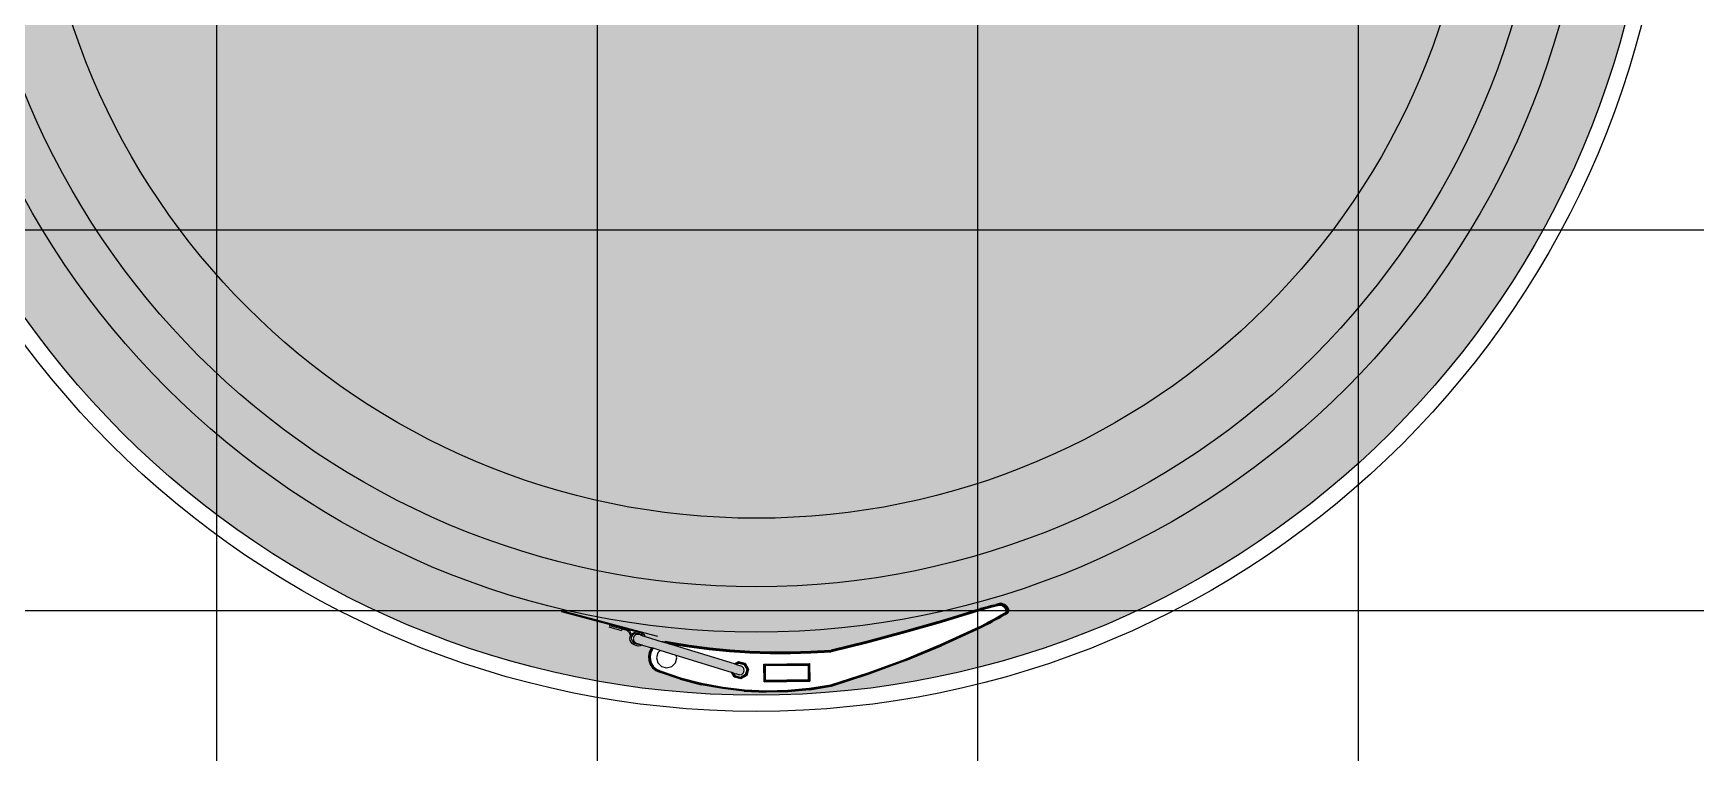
# Model space of a CAD drawing. Header units: millimetres. Extents: x -10849 to 51582, y -14593 to 28921.
# Drawn here: x 9878 to 10378, y 18068 to 18284 of the extents above; entities that cross this region are included whole.
import ezdxf

# ---------------------------------------------------------------- set-up
doc = ezdxf.new("R2010")
doc.units = ezdxf.units.MM
doc.layers.add('A-Door', color=150, linetype='Continuous')
doc.layers.add('Edges', color=7, linetype='Continuous')

# ---------------------------------------------------------------- blocks, each defined once
blk = doc.blocks.new('plasticwaterdrumplan')
at = {"layer": 'Edges'}
for p, q in [((25.728, -10.213), (26.776, -10.493)), ((30.757, -10.364), (31.23, -10.219)), ((31.231, -10.222), (30.758, -10.366)), ((31.232, -10.225), (30.759, -10.369)), ((30.764, -10.382), (31.304, -10.217)), ((31.263, -10.209), (31.23, -10.219)), ((31.264, -10.211), (31.231, -10.222)), ((31.265, -10.214), (31.232, -10.225)), ((31.267, -10.218), (31.234, -10.229)), ((31.269, -10.223), (31.235, -10.233)), ((31.263, -10.209), (31.297, -10.199)), ((31.298, -10.201), (31.264, -10.211)), ((31.299, -10.204), (31.265, -10.214)), ((31.3, -10.208), (31.267, -10.218)), ((31.302, -10.213), (31.269, -10.223)), ((31.297, -10.199), (31.331, -10.189)), ((31.331, -10.191), (31.298, -10.201)), ((31.332, -10.194), (31.299, -10.204)), ((31.334, -10.198), (31.3, -10.208)), ((31.335, -10.203), (31.302, -10.213)), ((31.304, -10.217), (31.337, -10.208)), ((31.364, -10.179), (31.331, -10.189)), ((31.365, -10.182), (31.331, -10.191)), ((31.366, -10.185), (31.332, -10.194)), ((31.367, -10.189), (31.334, -10.198)), ((31.369, -10.193), (31.335, -10.203)), ((31.337, -10.208), (31.404, -10.189)), ((31.398, -10.17), (31.364, -10.179)), ((31.399, -10.172), (31.365, -10.182)), ((31.4, -10.175), (31.366, -10.185)), ((31.401, -10.179), (31.367, -10.189)), ((31.402, -10.184), (31.369, -10.193)), ((31.398, -10.17), (31.432, -10.161)), ((31.433, -10.163), (31.399, -10.172)), ((31.434, -10.166), (31.4, -10.175)), ((31.435, -10.17), (31.401, -10.179)), ((31.436, -10.175), (31.402, -10.184)), ((31.404, -10.189), (31.437, -10.18)), ((31.466, -10.152), (31.432, -10.161)), ((31.467, -10.154), (31.433, -10.163)), ((31.467, -10.157), (31.434, -10.166)), ((31.468, -10.161), (31.435, -10.17)), ((31.469, -10.166), (31.436, -10.175)), ((31.437, -10.18), (31.504, -10.162)), ((31.5, -10.143), (31.466, -10.152)), ((31.501, -10.146), (31.467, -10.154)), ((31.501, -10.149), (31.467, -10.157)), ((31.502, -10.153), (31.468, -10.161)), ((31.503, -10.157), (31.469, -10.166)), ((31.5, -10.143), (31.534, -10.134)), ((31.535, -10.137), (31.501, -10.146)), ((31.535, -10.14), (31.501, -10.149)), ((31.536, -10.144), (31.502, -10.153)), ((31.537, -10.149), (31.503, -10.157)), ((31.504, -10.162), (31.538, -10.154)), ((31.568, -10.126), (31.534, -10.134)), ((31.569, -10.129), (31.535, -10.137)), ((31.569, -10.132), (31.535, -10.14)), ((31.57, -10.136), (31.536, -10.144)), ((31.571, -10.141), (31.537, -10.149)), ((31.538, -10.154), (31.591, -10.141)), ((31.603, -10.118), (31.568, -10.126)), ((31.601, -10.121), (31.569, -10.129)), ((31.599, -10.125), (31.569, -10.132)), ((31.597, -10.13), (31.57, -10.136)), ((31.594, -10.135), (31.571, -10.141)), ((31.594, -10.135), (31.591, -10.141)), ((31.591, -10.141), (31.604, -10.145)), ((31.597, -10.13), (31.594, -10.135)), ((31.61, -10.14), (31.594, -10.135)), ((31.599, -10.125), (31.597, -10.13)), ((31.616, -10.135), (31.597, -10.13)), ((31.601, -10.121), (31.599, -10.125)), ((31.621, -10.131), (31.599, -10.125)), ((31.603, -10.118), (31.601, -10.121)), ((31.625, -10.128), (31.601, -10.121)), ((31.603, -10.118), (31.628, -10.125)), ((31.627, -10.126), (31.603, -10.118)), ((31.604, -10.145), (31.623, -10.153)), ((31.63, -10.148), (31.61, -10.14)), ((31.616, -10.135), (31.621, -10.131)), ((31.637, -10.143), (31.616, -10.135)), ((31.621, -10.131), (31.625, -10.128)), ((31.643, -10.14), (31.621, -10.131)), ((31.623, -10.153), (31.639, -10.162)), ((31.625, -10.128), (31.627, -10.126)), ((31.647, -10.137), (31.625, -10.128)), ((31.627, -10.126), (31.628, -10.125)), ((31.65, -10.135), (31.627, -10.126)), ((31.651, -10.134), (31.628, -10.125)), ((31.647, -10.158), (31.63, -10.148)), ((31.643, -10.14), (31.637, -10.143)), ((31.654, -10.154), (31.637, -10.143)), ((31.639, -10.162), (31.652, -10.174)), ((31.647, -10.137), (31.643, -10.14)), ((31.661, -10.151), (31.643, -10.14)), ((31.65, -10.135), (31.647, -10.137)), ((31.666, -10.148), (31.647, -10.137)), ((31.661, -10.17), (31.647, -10.158)), ((31.65, -10.135), (31.651, -10.134)), ((31.669, -10.146), (31.65, -10.135)), ((31.67, -10.146), (31.651, -10.134)), ((31.652, -10.174), (31.662, -10.187)), ((31.661, -10.151), (31.654, -10.154)), ((31.669, -10.167), (31.654, -10.154)), ((31.666, -10.148), (31.661, -10.151)), ((31.675, -10.164), (31.661, -10.151)), ((31.671, -10.184), (31.661, -10.17)), ((31.662, -10.187), (31.667, -10.201)), ((31.669, -10.146), (31.666, -10.148)), ((31.681, -10.161), (31.666, -10.148)), ((31.667, -10.201), (31.67, -10.216)), ((31.67, -10.216), (31.668, -10.233)), ((31.669, -10.146), (31.67, -10.146)), ((31.684, -10.16), (31.669, -10.146)), ((31.669, -10.167), (31.675, -10.164)), ((31.679, -10.181), (31.669, -10.167)), ((31.67, -10.146), (31.685, -10.159)), ((31.677, -10.199), (31.671, -10.184)), ((31.675, -10.164), (31.681, -10.161)), ((31.686, -10.178), (31.675, -10.164)), ((31.679, -10.215), (31.677, -10.199)), ((31.677, -10.231), (31.679, -10.215)), ((31.686, -10.178), (31.679, -10.181)), ((31.685, -10.196), (31.679, -10.181)), ((31.681, -10.161), (31.684, -10.16)), ((31.692, -10.176), (31.681, -10.161)), ((31.684, -10.16), (31.685, -10.159)), ((31.695, -10.175), (31.684, -10.16)), ((31.696, -10.175), (31.685, -10.159)), ((31.693, -10.194), (31.685, -10.196)), ((31.688, -10.213), (31.685, -10.196)), ((31.692, -10.176), (31.686, -10.178)), ((31.693, -10.194), (31.686, -10.178)), ((31.686, -10.231), (31.688, -10.213)), ((31.695, -10.212), (31.688, -10.213)), ((31.695, -10.175), (31.692, -10.176)), ((31.698, -10.193), (31.692, -10.176)), ((31.698, -10.193), (31.693, -10.194)), ((31.695, -10.212), (31.693, -10.194)), ((31.693, -10.23), (31.695, -10.212)), ((31.695, -10.175), (31.696, -10.175)), ((31.702, -10.192), (31.695, -10.175)), ((31.701, -10.211), (31.695, -10.212)), ((31.703, -10.192), (31.696, -10.175)), ((31.702, -10.192), (31.698, -10.193)), ((31.701, -10.211), (31.698, -10.193)), ((31.699, -10.229), (31.701, -10.211)), ((31.704, -10.21), (31.701, -10.211)), ((31.702, -10.192), (31.703, -10.192)), ((31.704, -10.21), (31.702, -10.192)), ((31.702, -10.229), (31.704, -10.21)), ((31.703, -10.192), (31.706, -10.21)), ((31.706, -10.21), (31.703, -10.229)), ((31.704, -10.21), (31.706, -10.21)), ((25.724, -10.226), (26.594, -10.46)), ((26.359, -10.433), (26.532, -10.48)), ((26.364, -10.414), (26.537, -10.46)), ((30.757, -10.364), (30.282, -10.5)), ((30.758, -10.366), (30.283, -10.502)), ((30.759, -10.369), (30.284, -10.505)), ((30.761, -10.373), (30.285, -10.509)), ((30.763, -10.377), (30.286, -10.514)), ((30.288, -10.519), (30.764, -10.382)), ((31.234, -10.229), (30.761, -10.373)), ((31.235, -10.233), (30.763, -10.377)), ((31.262, -10.457), (31.333, -10.422)), ((31.302, -10.443), (31.266, -10.461)), ((31.306, -10.447), (31.27, -10.464)), ((31.337, -10.426), (31.302, -10.443)), ((31.342, -10.429), (31.306, -10.447)), ((31.345, -10.432), (31.309, -10.45)), ((31.348, -10.435), (31.312, -10.452)), ((31.314, -10.454), (31.35, -10.436)), ((31.333, -10.422), (31.403, -10.386)), ((31.373, -10.408), (31.337, -10.426)), ((31.377, -10.411), (31.342, -10.429)), ((31.381, -10.414), (31.345, -10.432)), ((31.384, -10.417), (31.348, -10.435)), ((31.35, -10.436), (31.386, -10.418)), ((31.408, -10.39), (31.373, -10.408)), ((31.413, -10.393), (31.377, -10.411)), ((31.416, -10.396), (31.381, -10.414)), ((31.419, -10.398), (31.384, -10.417)), ((31.422, -10.4), (31.386, -10.418)), ((31.403, -10.386), (31.438, -10.368)), ((31.443, -10.371), (31.408, -10.39)), ((31.448, -10.375), (31.413, -10.393)), ((31.451, -10.378), (31.416, -10.396)), ((31.454, -10.38), (31.419, -10.398)), ((31.422, -10.4), (31.457, -10.382)), ((31.438, -10.368), (31.508, -10.331)), ((31.478, -10.353), (31.443, -10.371)), ((31.483, -10.356), (31.448, -10.375)), ((31.486, -10.359), (31.451, -10.378)), ((31.489, -10.361), (31.454, -10.38)), ((31.457, -10.382), (31.492, -10.363)), ((31.513, -10.334), (31.478, -10.353)), ((31.517, -10.338), (31.483, -10.356)), ((31.521, -10.34), (31.486, -10.359)), ((31.524, -10.343), (31.489, -10.361)), ((31.527, -10.344), (31.492, -10.363)), ((31.508, -10.331), (31.542, -10.312)), ((31.547, -10.316), (31.513, -10.334)), ((31.552, -10.319), (31.517, -10.338)), ((31.556, -10.322), (31.521, -10.34)), ((31.559, -10.324), (31.524, -10.343)), ((31.561, -10.325), (31.527, -10.344)), ((31.542, -10.312), (31.609, -10.274)), ((31.581, -10.297), (31.547, -10.316)), ((31.586, -10.3), (31.552, -10.319)), ((31.59, -10.302), (31.556, -10.322)), ((31.593, -10.305), (31.559, -10.324)), ((31.561, -10.325), (31.596, -10.306)), ((31.615, -10.277), (31.581, -10.297)), ((31.62, -10.281), (31.586, -10.3)), ((31.624, -10.283), (31.59, -10.302)), ((31.627, -10.285), (31.593, -10.305)), ((31.63, -10.287), (31.596, -10.306)), ((31.609, -10.274), (31.665, -10.242)), ((31.648, -10.258), (31.615, -10.277)), ((31.653, -10.261), (31.62, -10.281)), ((31.657, -10.264), (31.624, -10.283)), ((31.661, -10.266), (31.627, -10.285)), ((31.663, -10.268), (31.63, -10.287)), ((31.673, -10.244), (31.648, -10.258)), ((31.681, -10.245), (31.653, -10.261)), ((31.688, -10.246), (31.657, -10.264)), ((31.693, -10.247), (31.661, -10.266)), ((31.663, -10.268), (31.697, -10.248)), ((31.696, -10.248), (31.663, -10.268)), ((31.668, -10.233), (31.665, -10.242)), ((31.665, -10.242), (31.673, -10.244)), ((31.673, -10.244), (31.677, -10.231)), ((31.673, -10.244), (31.681, -10.245)), ((31.681, -10.245), (31.686, -10.231)), ((31.681, -10.245), (31.688, -10.246)), ((31.686, -10.231), (31.693, -10.23)), ((31.688, -10.246), (31.693, -10.23)), ((31.688, -10.246), (31.693, -10.247)), ((31.693, -10.247), (31.699, -10.229)), ((31.693, -10.23), (31.699, -10.229)), ((31.693, -10.247), (31.696, -10.248)), ((31.696, -10.248), (31.702, -10.229)), ((31.696, -10.248), (31.697, -10.248)), ((31.697, -10.248), (31.703, -10.229)), ((31.699, -10.229), (31.702, -10.229)), ((31.702, -10.229), (31.703, -10.229)), ((26.537, -10.46), (26.532, -10.48)), ((26.537, -10.46), (26.59, -10.474)), ((26.599, -10.478), (26.59, -10.474)), ((26.594, -10.46), (26.602, -10.462)), ((26.607, -10.483), (26.599, -10.478)), ((26.616, -10.47), (26.602, -10.462)), ((26.602, -10.462), (26.745, -10.5)), ((26.607, -10.483), (26.614, -10.489)), ((26.621, -10.495), (26.614, -10.489)), ((26.623, -10.475), (26.616, -10.47)), ((26.628, -10.503), (26.621, -10.495)), ((26.629, -10.48), (26.623, -10.475)), ((26.633, -10.51), (26.628, -10.503)), ((26.635, -10.486), (26.629, -10.48)), ((26.638, -10.518), (26.633, -10.51)), ((26.64, -10.492), (26.635, -10.486)), ((26.642, -10.527), (26.638, -10.518)), ((26.645, -10.498), (26.64, -10.492)), ((26.641, -10.59), (26.644, -10.566)), ((26.646, -10.615), (26.641, -10.59)), ((26.645, -10.536), (26.642, -10.527)), ((26.644, -10.566), (26.654, -10.544)), ((26.649, -10.506), (26.645, -10.498)), ((26.646, -10.539), (26.645, -10.536)), ((26.65, -10.545), (26.646, -10.539)), ((26.658, -10.638), (26.646, -10.615)), ((26.653, -10.513), (26.649, -10.506)), ((26.65, -10.545), (26.649, -10.55)), ((26.658, -10.529), (26.65, -10.545)), ((26.656, -10.521), (26.653, -10.513)), ((26.654, -10.544), (26.67, -10.525)), ((26.658, -10.529), (26.656, -10.521)), ((26.676, -10.658), (26.658, -10.638)), ((26.662, -10.571), (26.66, -10.586)), ((26.66, -10.586), (26.663, -10.604)), ((26.668, -10.557), (26.662, -10.571)), ((26.663, -10.604), (26.673, -10.622)), ((26.679, -10.543), (26.668, -10.557)), ((26.67, -10.525), (26.692, -10.511)), ((26.673, -10.622), (26.688, -10.639)), ((26.699, -10.674), (26.676, -10.658)), ((26.696, -10.532), (26.679, -10.543)), ((26.696, -10.564), (26.688, -10.594)), ((26.688, -10.594), (26.696, -10.625)), ((26.688, -10.639), (26.708, -10.653)), ((26.692, -10.511), (26.717, -10.502)), ((26.718, -10.525), (26.696, -10.532)), ((26.718, -10.541), (26.696, -10.564)), ((26.696, -10.625), (26.718, -10.648)), ((26.708, -10.653), (26.731, -10.662)), ((26.717, -10.502), (26.745, -10.5)), ((26.742, -10.523), (26.718, -10.525)), ((26.749, -10.533), (26.718, -10.541)), ((26.718, -10.648), (26.772, -10.664)), ((26.731, -10.662), (26.756, -10.665)), ((26.767, -10.527), (26.742, -10.523)), ((26.745, -10.5), (26.773, -10.504)), ((26.745, -10.5), (26.772, -10.507)), ((26.78, -10.541), (26.749, -10.533)), ((26.756, -10.665), (26.772, -10.664)), ((26.791, -10.536), (26.767, -10.527)), ((26.8, -10.515), (26.772, -10.507)), ((26.772, -10.664), (26.81, -10.676)), ((26.773, -10.504), (26.8, -10.515)), ((26.776, -10.493), (27.012, -10.557)), ((26.776, -10.493), (26.8, -10.515)), ((26.78, -10.541), (26.805, -10.549)), ((26.811, -10.55), (26.791, -10.536)), ((26.8, -10.515), (26.823, -10.531)), ((26.811, -10.55), (26.805, -10.549)), ((26.812, -10.551), (26.811, -10.55)), ((26.812, -10.551), (26.846, -10.561)), ((26.823, -10.531), (26.841, -10.551)), ((26.841, -10.551), (26.846, -10.561)), ((26.846, -10.561), (27.073, -10.631)), ((27.073, -10.631), (27.115, -10.627)), ((27.078, -10.633), (27.073, -10.631)), ((27.078, -10.633), (27.114, -10.63)), ((27.087, -10.635), (27.078, -10.633)), ((27.087, -10.635), (27.114, -10.633)), ((27.098, -10.639), (27.087, -10.635)), ((27.098, -10.639), (27.114, -10.638)), ((27.11, -10.643), (27.098, -10.639)), ((27.11, -10.643), (27.114, -10.642)), ((27.114, -10.63), (27.115, -10.627)), ((27.114, -10.633), (27.114, -10.63)), ((27.114, -10.63), (27.168, -10.64)), ((27.114, -10.633), (27.168, -10.643)), ((27.114, -10.638), (27.114, -10.633)), ((27.114, -10.638), (27.167, -10.648)), ((27.114, -10.642), (27.166, -10.652)), ((27.148, -10.654), (27.114, -10.642)), ((27.169, -10.638), (27.115, -10.627)), ((27.165, -10.658), (27.148, -10.654)), ((28.039, -10.928), (27.148, -10.654)), ((27.165, -10.658), (27.434, -10.702)), ((27.435, -10.697), (27.166, -10.652)), ((27.436, -10.692), (27.167, -10.648)), ((27.437, -10.684), (27.168, -10.64)), ((27.436, -10.688), (27.168, -10.643)), ((27.437, -10.682), (27.169, -10.638)), ((29.804, -10.627), (29.334, -10.745)), ((29.805, -10.63), (29.334, -10.747)), ((29.806, -10.633), (29.335, -10.75)), ((29.807, -10.637), (29.335, -10.754)), ((29.808, -10.641), (29.335, -10.759)), ((29.336, -10.764), (29.809, -10.646)), ((30.282, -10.5), (29.804, -10.627)), ((30.283, -10.502), (29.805, -10.63)), ((30.284, -10.505), (29.806, -10.633)), ((30.285, -10.509), (29.807, -10.637)), ((30.286, -10.514), (29.808, -10.641)), ((29.809, -10.646), (30.288, -10.519)), ((30.318, -10.868), (30.797, -10.67)), ((30.797, -10.67), (31.262, -10.457)), ((31.266, -10.461), (30.801, -10.674)), ((31.27, -10.464), (30.804, -10.678)), ((31.273, -10.468), (30.807, -10.681)), ((31.276, -10.47), (30.809, -10.684)), ((31.278, -10.472), (30.811, -10.686)), ((31.309, -10.45), (31.273, -10.468)), ((31.312, -10.452), (31.276, -10.47)), ((31.314, -10.454), (31.278, -10.472)), ((26.725, -10.684), (26.699, -10.674)), ((26.753, -10.689), (26.725, -10.684)), ((26.781, -10.686), (26.753, -10.689)), ((26.806, -10.678), (26.781, -10.686)), ((26.81, -10.676), (26.806, -10.678)), ((26.81, -10.676), (26.933, -10.714)), ((26.902, -10.773), (26.891, -10.827)), ((26.891, -10.827), (26.896, -10.882)), ((26.894, -10.827), (26.891, -10.827)), ((26.894, -10.827), (26.904, -10.774)), ((26.898, -10.882), (26.894, -10.827)), ((26.897, -10.828), (26.894, -10.827)), ((26.896, -10.882), (26.914, -10.935)), ((26.898, -10.882), (26.896, -10.882)), ((26.897, -10.828), (26.907, -10.775)), ((26.901, -10.881), (26.897, -10.828)), ((26.902, -10.828), (26.897, -10.828)), ((26.901, -10.881), (26.898, -10.882)), ((26.916, -10.933), (26.898, -10.882)), ((26.906, -10.88), (26.901, -10.881)), ((26.919, -10.932), (26.901, -10.881)), ((26.926, -10.723), (26.902, -10.773)), ((26.902, -10.773), (26.904, -10.774)), ((26.902, -10.828), (26.911, -10.776)), ((26.906, -10.88), (26.902, -10.828)), ((26.904, -10.774), (26.928, -10.725)), ((26.904, -10.774), (26.907, -10.775)), ((26.906, -10.828), (26.916, -10.778)), ((26.91, -10.879), (26.906, -10.828)), ((26.923, -10.93), (26.906, -10.88)), ((26.907, -10.775), (26.931, -10.726)), ((26.907, -10.775), (26.911, -10.776)), ((26.927, -10.928), (26.91, -10.879)), ((26.911, -10.776), (26.934, -10.729)), ((26.921, -10.779), (26.912, -10.828)), ((26.912, -10.828), (26.916, -10.878)), ((26.916, -10.778), (26.938, -10.731)), ((26.916, -10.878), (26.932, -10.925)), ((26.943, -10.734), (26.921, -10.779)), ((26.933, -10.714), (26.926, -10.723)), ((26.928, -10.725), (26.926, -10.723)), ((26.928, -10.725), (26.936, -10.715)), ((26.931, -10.726), (26.928, -10.725)), ((26.931, -10.726), (26.94, -10.716)), ((26.934, -10.729), (26.931, -10.726)), ((26.936, -10.715), (26.933, -10.714)), ((26.934, -10.729), (26.944, -10.717)), ((26.94, -10.716), (26.936, -10.715)), ((26.938, -10.731), (26.949, -10.719)), ((26.944, -10.717), (26.94, -10.716)), ((26.955, -10.72), (26.943, -10.734)), ((26.949, -10.719), (26.944, -10.717)), ((26.955, -10.72), (26.949, -10.719)), ((27.048, -10.749), (26.955, -10.72)), ((27.018, -10.779), (27, -10.846)), ((27, -10.846), (27.018, -10.913)), ((27.048, -10.749), (27.018, -10.779)), ((27.259, -10.814), (27.048, -10.749)), ((27.25, -10.913), (27.268, -10.846)), ((27.268, -10.846), (27.259, -10.814)), ((28.001, -11.042), (27.259, -10.814)), ((27.434, -10.702), (27.704, -10.737)), ((27.705, -10.732), (27.435, -10.697)), ((27.706, -10.723), (27.436, -10.688)), ((27.705, -10.727), (27.436, -10.692)), ((27.437, -10.682), (27.706, -10.717)), ((27.706, -10.72), (27.437, -10.684)), ((27.704, -10.737), (27.975, -10.764)), ((27.976, -10.754), (27.705, -10.727)), ((27.976, -10.759), (27.705, -10.732)), ((27.706, -10.717), (27.977, -10.744)), ((27.977, -10.746), (27.706, -10.72)), ((27.976, -10.75), (27.706, -10.723)), ((27.975, -10.764), (28.247, -10.782)), ((28.248, -10.767), (27.976, -10.75)), ((28.248, -10.772), (27.976, -10.754)), ((28.247, -10.776), (27.976, -10.759)), ((28.248, -10.762), (27.977, -10.744)), ((28.248, -10.764), (27.977, -10.746)), ((28.519, -10.785), (28.247, -10.776)), ((28.247, -10.782), (28.519, -10.791)), ((28.248, -10.762), (28.52, -10.77)), ((28.52, -10.773), (28.248, -10.764)), ((28.52, -10.776), (28.248, -10.767)), ((28.519, -10.781), (28.248, -10.772)), ((28.792, -10.781), (28.519, -10.781)), ((28.792, -10.785), (28.519, -10.785)), ((28.519, -10.791), (28.792, -10.791)), ((28.52, -10.77), (28.791, -10.77)), ((28.791, -10.773), (28.52, -10.773)), ((28.792, -10.776), (28.52, -10.776)), ((29.063, -10.762), (28.791, -10.77)), ((29.063, -10.764), (28.791, -10.773)), ((29.063, -10.768), (28.792, -10.776)), ((29.063, -10.772), (28.792, -10.781)), ((29.064, -10.777), (28.792, -10.785)), ((28.792, -10.791), (29.064, -10.782)), ((29.063, -10.762), (29.334, -10.745)), ((29.334, -10.747), (29.063, -10.764)), ((29.335, -10.75), (29.063, -10.768)), ((29.326, -10.756), (29.063, -10.772)), ((29.327, -10.76), (29.064, -10.777)), ((29.064, -10.782), (29.328, -10.765)), ((29.335, -10.754), (29.326, -10.756)), ((29.326, -10.756), (29.327, -10.76)), ((29.327, -10.761), (29.332, -10.759)), ((29.332, -10.759), (29.327, -10.76)), ((29.327, -10.76), (29.327, -10.761)), ((29.327, -10.761), (29.328, -10.765)), ((29.328, -10.766), (29.336, -10.764)), ((29.328, -10.765), (29.336, -10.764)), ((29.328, -10.765), (29.328, -10.766)), ((29.332, -10.759), (29.335, -10.759)), ((29.334, -10.747), (29.334, -10.745)), ((29.335, -10.75), (29.334, -10.747)), ((29.335, -10.754), (29.335, -10.75)), ((29.335, -10.754), (29.335, -10.759)), ((29.335, -10.759), (29.336, -10.764)), ((29.827, -11.048), (30.318, -10.868)), ((30.321, -10.872), (29.83, -11.053)), ((30.324, -10.876), (29.832, -11.057)), ((30.327, -10.879), (29.834, -11.061)), ((30.329, -10.882), (29.836, -11.063)), ((30.33, -10.884), (29.837, -11.066)), ((30.801, -10.674), (30.321, -10.872)), ((30.804, -10.678), (30.324, -10.876)), ((30.807, -10.681), (30.327, -10.879)), ((30.809, -10.684), (30.329, -10.882)), ((30.33, -10.884), (30.811, -10.686)), ((26.916, -10.933), (26.914, -10.935)), ((26.914, -10.935), (26.945, -10.98)), ((26.919, -10.932), (26.916, -10.933)), ((26.947, -10.979), (26.916, -10.933)), ((26.923, -10.93), (26.919, -10.932)), ((26.95, -10.976), (26.919, -10.932)), ((26.953, -10.974), (26.923, -10.93)), ((26.956, -10.97), (26.927, -10.928)), ((26.932, -10.925), (26.96, -10.967)), ((26.945, -10.98), (26.947, -10.979)), ((26.945, -10.98), (26.987, -11.016)), ((26.947, -10.979), (26.95, -10.976)), ((26.989, -11.014), (26.947, -10.979)), ((26.95, -10.976), (26.953, -10.974)), ((26.99, -11.011), (26.95, -10.976)), ((26.993, -11.008), (26.953, -10.974)), ((26.995, -11.004), (26.956, -10.97)), ((26.96, -10.967), (26.998, -10.999)), ((26.989, -11.014), (26.987, -11.016)), ((26.987, -11.016), (27.037, -11.04)), ((26.99, -11.011), (26.989, -11.014)), ((27.038, -11.038), (26.989, -11.014)), ((26.993, -11.008), (26.99, -11.011)), ((27.039, -11.035), (26.99, -11.011)), ((27.041, -11.031), (26.993, -11.008)), ((27.043, -11.026), (26.995, -11.004)), ((26.998, -10.999), (27.045, -11.022)), ((27.018, -10.913), (27.067, -10.962)), ((27.038, -11.038), (27.037, -11.04)), ((27.314, -11.133), (27.037, -11.04)), ((27.314, -11.13), (27.038, -11.038)), ((27.315, -11.127), (27.039, -11.035)), ((27.316, -11.123), (27.041, -11.031)), ((27.318, -11.119), (27.043, -11.026)), ((27.045, -11.022), (27.319, -11.114)), ((27.067, -10.962), (27.134, -10.98)), ((27.134, -10.98), (27.201, -10.962)), ((27.201, -10.962), (27.25, -10.913)), ((27.319, -11.114), (27.6, -11.187)), ((28.038, -11.107), (28.001, -11.042)), ((28.008, -11.044), (28.001, -11.042)), ((28.008, -11.044), (28.042, -11.103)), ((28.015, -11.047), (28.008, -11.044)), ((28.015, -11.047), (28.045, -11.098)), ((28.021, -11.048), (28.015, -11.047)), ((28.021, -11.048), (28.048, -11.095)), ((28.025, -11.05), (28.021, -11.048)), ((28.025, -11.05), (28.05, -11.092)), ((28.028, -11.051), (28.025, -11.05)), ((28.028, -11.051), (28.052, -11.09)), ((28.029, -11.051), (28.028, -11.051)), ((28.052, -11.09), (28.029, -11.051)), ((28.029, -11.051), (28.068, -11.063)), ((28.126, -11.13), (28.038, -11.107)), ((28.039, -10.928), (28.095, -10.896)), ((28.045, -10.93), (28.039, -10.928)), ((28.045, -11.098), (28.042, -11.103)), ((28.042, -11.103), (28.125, -11.125)), ((28.096, -10.901), (28.045, -10.93)), ((28.052, -10.932), (28.045, -10.93)), ((28.048, -11.095), (28.045, -11.098)), ((28.045, -11.098), (28.124, -11.12)), ((28.05, -11.092), (28.048, -11.095)), ((28.048, -11.095), (28.124, -11.115)), ((28.052, -11.09), (28.05, -11.092)), ((28.05, -11.092), (28.123, -11.112)), ((28.096, -10.907), (28.052, -10.932)), ((28.057, -10.934), (28.052, -10.932)), ((28.123, -11.109), (28.052, -11.09)), ((28.097, -10.911), (28.057, -10.934)), ((28.061, -10.935), (28.057, -10.934)), ((28.097, -10.914), (28.061, -10.935)), ((28.065, -10.936), (28.061, -10.935)), ((28.065, -10.936), (28.098, -10.917)), ((28.065, -10.936), (28.106, -10.949)), ((28.078, -11.066), (28.068, -11.063)), ((28.078, -11.066), (28.086, -11.068)), ((28.086, -11.068), (28.088, -11.069)), ((28.088, -11.069), (28.093, -11.071)), ((28.093, -11.071), (28.096, -11.071)), ((28.095, -10.896), (28.182, -10.919)), ((28.179, -10.924), (28.096, -10.901)), ((28.096, -10.907), (28.096, -10.901)), ((28.176, -10.928), (28.096, -10.907)), ((28.097, -10.911), (28.096, -10.907)), ((28.096, -11.071), (28.099, -11.072)), ((28.173, -10.931), (28.097, -10.911)), ((28.097, -10.914), (28.097, -10.911)), ((28.171, -10.934), (28.097, -10.914)), ((28.098, -10.917), (28.097, -10.914)), ((28.098, -10.917), (28.169, -10.936)), ((28.099, -11.072), (28.101, -11.073)), ((28.106, -11.074), (28.101, -11.073)), ((28.106, -10.949), (28.107, -10.949)), ((28.106, -11.074), (28.137, -11.069)), ((28.107, -10.949), (28.11, -10.95)), ((28.11, -10.95), (28.112, -10.951)), ((28.112, -10.951), (28.115, -10.952)), ((28.145, -10.962), (28.115, -10.952)), ((28.187, -11.072), (28.123, -11.109)), ((28.123, -11.112), (28.189, -11.074)), ((28.123, -11.112), (28.123, -11.109)), ((28.124, -11.115), (28.123, -11.112)), ((28.124, -11.115), (28.192, -11.076)), ((28.124, -11.12), (28.196, -11.079)), ((28.124, -11.12), (28.124, -11.115)), ((28.125, -11.125), (28.2, -11.082)), ((28.204, -11.085), (28.126, -11.13)), ((28.137, -11.069), (28.161, -11.048)), ((28.166, -10.986), (28.145, -10.962)), ((28.161, -11.048), (28.172, -11.018)), ((28.172, -11.018), (28.166, -10.986)), ((28.171, -10.934), (28.169, -10.936)), ((28.169, -10.936), (28.206, -11)), ((28.173, -10.931), (28.171, -10.934)), ((28.209, -11), (28.171, -10.934)), ((28.176, -10.928), (28.173, -10.931)), ((28.212, -11), (28.173, -10.931)), ((28.179, -10.924), (28.176, -10.928)), ((28.217, -10.999), (28.176, -10.928)), ((28.222, -10.998), (28.179, -10.924)), ((28.182, -10.919), (28.228, -10.998)), ((28.206, -11), (28.187, -11.072)), ((28.189, -11.074), (28.187, -11.072)), ((28.189, -11.074), (28.209, -11)), ((28.192, -11.076), (28.189, -11.074)), ((28.192, -11.076), (28.212, -11)), ((28.196, -11.079), (28.192, -11.076)), ((28.196, -11.079), (28.217, -10.999)), ((28.2, -11.082), (28.196, -11.079)), ((28.2, -11.082), (28.222, -10.998)), ((28.228, -10.998), (28.204, -11.085)), ((28.206, -11), (28.209, -11)), ((28.209, -11), (28.212, -11)), ((28.212, -11), (28.217, -10.999)), ((28.217, -10.999), (28.222, -10.998)), ((28.433, -10.932), (29.046, -10.923)), ((28.436, -11.169), (28.433, -10.932)), ((28.433, -10.932), (28.438, -10.937)), ((29.041, -10.928), (28.438, -10.937)), ((28.438, -10.937), (28.441, -11.163)), ((28.438, -10.937), (28.443, -10.941)), ((29.036, -10.933), (28.443, -10.941)), ((28.443, -10.941), (28.446, -11.158)), ((28.443, -10.941), (28.447, -10.946)), ((29.032, -10.937), (28.447, -10.946)), ((28.447, -10.946), (28.45, -10.949)), ((28.447, -10.946), (28.45, -11.154)), ((29.029, -10.941), (28.45, -10.949)), ((28.45, -10.949), (28.453, -11.151)), ((28.45, -10.949), (28.453, -10.951)), ((28.453, -10.951), (29.026, -10.943)), ((28.456, -11.148), (28.453, -10.951)), ((29.026, -10.943), (29.029, -10.941)), ((29.026, -10.943), (29.029, -11.14)), ((29.029, -10.941), (29.032, -10.937)), ((29.031, -11.143), (29.029, -10.941)), ((29.032, -10.937), (29.036, -10.933)), ((29.035, -11.146), (29.032, -10.937)), ((29.036, -10.933), (29.041, -10.928)), ((29.039, -11.15), (29.036, -10.933)), ((29.041, -10.928), (29.046, -10.923)), ((29.044, -11.155), (29.041, -10.928)), ((29.046, -10.923), (29.049, -11.16)), ((29.83, -11.053), (29.329, -11.216)), ((29.33, -11.21), (29.827, -11.048)), ((29.832, -11.057), (29.33, -11.22)), ((29.834, -11.061), (29.332, -11.225)), ((29.836, -11.063), (29.333, -11.227)), ((29.837, -11.066), (29.334, -11.23)), ((27.597, -11.204), (27.314, -11.13)), ((27.314, -11.133), (27.596, -11.206)), ((27.597, -11.2), (27.315, -11.127)), ((27.598, -11.196), (27.316, -11.123)), ((27.599, -11.192), (27.318, -11.119)), ((27.883, -11.259), (27.596, -11.206)), ((27.884, -11.254), (27.597, -11.2)), ((27.883, -11.257), (27.597, -11.204)), ((27.884, -11.25), (27.598, -11.196)), ((27.885, -11.245), (27.599, -11.192)), ((27.6, -11.187), (27.886, -11.24)), ((28.173, -11.291), (27.883, -11.257)), ((28.172, -11.294), (27.883, -11.259)), ((28.173, -11.283), (27.884, -11.25)), ((28.173, -11.288), (27.884, -11.254)), ((28.174, -11.279), (27.885, -11.245)), ((27.886, -11.24), (28.174, -11.273)), ((28.125, -11.125), (28.124, -11.12)), ((28.172, -11.294), (28.464, -11.307)), ((28.464, -11.297), (28.173, -11.283)), ((28.464, -11.301), (28.173, -11.288)), ((28.464, -11.304), (28.173, -11.291)), ((28.174, -11.273), (28.464, -11.287)), ((28.464, -11.292), (28.174, -11.279)), ((28.436, -11.169), (29.049, -11.16)), ((28.441, -11.163), (28.436, -11.169)), ((29.044, -11.155), (28.441, -11.163)), ((28.446, -11.158), (28.441, -11.163)), ((29.039, -11.15), (28.446, -11.158)), ((28.45, -11.154), (28.446, -11.158)), ((29.035, -11.146), (28.45, -11.154)), ((28.453, -11.151), (28.45, -11.154)), ((29.031, -11.143), (28.453, -11.151)), ((28.456, -11.148), (28.453, -11.151)), ((29.029, -11.14), (28.456, -11.148)), ((28.464, -11.287), (28.754, -11.28)), ((28.754, -11.286), (28.464, -11.292)), ((28.755, -11.29), (28.464, -11.297)), ((28.755, -11.295), (28.464, -11.301)), ((28.755, -11.298), (28.464, -11.304)), ((28.755, -11.3), (28.464, -11.307)), ((28.754, -11.28), (29.043, -11.254)), ((29.044, -11.259), (28.754, -11.286)), ((29.045, -11.264), (28.755, -11.29)), ((29.045, -11.268), (28.755, -11.295)), ((29.045, -11.271), (28.755, -11.298)), ((29.046, -11.274), (28.755, -11.3)), ((29.031, -11.143), (29.029, -11.14)), ((29.035, -11.146), (29.031, -11.143)), ((29.039, -11.15), (29.035, -11.146)), ((29.044, -11.155), (29.039, -11.15)), ((29.043, -11.254), (29.327, -11.208)), ((29.049, -11.16), (29.044, -11.155)), ((29.327, -11.213), (29.044, -11.259)), ((29.329, -11.218), (29.045, -11.264)), ((29.331, -11.222), (29.045, -11.268)), ((29.332, -11.225), (29.045, -11.271)), ((29.046, -11.274), (29.333, -11.227)), ((29.327, -11.208), (29.33, -11.207)), ((29.327, -11.211), (29.327, -11.208)), ((29.327, -11.211), (29.33, -11.21)), ((29.327, -11.211), (29.327, -11.213)), ((29.331, -11.212), (29.327, -11.213)), ((29.327, -11.213), (29.329, -11.216)), ((29.329, -11.216), (29.329, -11.218)), ((29.329, -11.218), (29.33, -11.22)), ((29.33, -11.207), (29.33, -11.21)), ((29.33, -11.21), (29.331, -11.212)), ((29.33, -11.22), (29.331, -11.222)), ((29.331, -11.222), (29.332, -11.225)), ((29.332, -11.225), (29.333, -11.227)), ((29.333, -11.227), (29.334, -11.23))]:
    blk.add_line(p, q, dxfattribs=at)
for radius in [12.215, 11.999, 11.157, 10.549, 9.633]:
    blk.add_circle((28.334, 0.652), radius, dxfattribs=at)

msp = doc.modelspace()

# ---------------------------------------------------------------- hatches: boundary and pattern name
at = {"true_color": 0x939598}
h = msp.add_hatch(dxfattribs=at)
h.set_pattern_fill('ANSI37', color=252, scale=916.692695, angle=45)
h.set_pattern_definition([(90, (78.38, 20287.45), (-114.5866, 0), []), (180, (78.38, 20287.45), (-7e-15, -114.5866), [])])
h.paths.add_polyline_path([(9307.38, 18684.3), (9307.38, 17584.27), (10407.41, 17584.27), (10407.41, 18684.3)])
h = msp.add_hatch(color=5)
h.dxf.hatch_style = 1
h.paths.add_polyline_path([(10365.53, 18355.02, 1), (9825.17, 18355.02, 1)])
h.paths.add_polyline_path([(9844.13, 18355.02, -1), (10346.58, 18355.02, -1)], flags=16)
h.paths.add_polyline_path([(9857.82, 18355.02, -1), (10332.89, 18355.02, -1)], flags=0)
h.paths.add_polyline_path([(9878.45, 18355.02, -1), (10312.26, 18355.02, -1)], flags=0)
h.paths.add_polyline_path([(10232.73, 18354.99, -1), (10302.63, 18354.99, -1)], flags=0)
h.paths.add_polyline_path([(10236.37, 18354.99, -1), (10298.99, 18354.99, -1)], flags=0)
h.paths.add_polyline_path([(10237.76, 18354.99, -1), (10297.6, 18354.99, -1)], flags=0)
h.paths.add_polyline_path([(10240.56, 18354.99, -1), (10294.8, 18354.99, -1)], flags=0)
h.paths.add_polyline_path([(10285.71, 18347.03), (10281.05, 18350.22), (10280.06, 18347.84), (10277.79, 18344.88), (10274.83, 18342.61), (10272.45, 18341.62), (10275.64, 18336.96), (10272.83, 18335.79), (10267.68, 18335.11), (10262.54, 18335.79), (10259.72, 18336.96), (10262.91, 18341.62), (10260.53, 18342.61), (10257.57, 18344.88), (10255.3, 18347.84), (10254.32, 18350.22), (10249.65, 18347.03), (10248.49, 18349.84), (10247.81, 18354.99), (10248.49, 18360.13), (10249.65, 18362.95), (10254.32, 18359.76), (10255.3, 18362.14), (10257.57, 18365.1), (10260.53, 18367.37), (10262.91, 18368.36), (10259.72, 18373.02), (10262.54, 18374.19), (10267.68, 18374.86), (10272.83, 18374.19), (10275.64, 18373.02), (10272.45, 18368.36), (10274.83, 18367.37), (10277.79, 18365.1), (10280.06, 18362.14), (10281.05, 18359.76), (10285.71, 18362.95), (10286.88, 18360.13), (10287.56, 18354.99), (10286.88, 18349.84)], flags=0)
h.paths.add_polyline_path([(10259.59, 18354.99, -1), (10275.78, 18354.99, -1)], flags=0)
h.paths.add_polyline_path([(10050.9, 18105.42), (10054.79, 18104.38), (10054.91, 18104.81), (10051.01, 18105.86)], flags=16)
h.paths.add_polyline_path([(10061.86, 18102.54), (10061.98, 18102.5), (10061.73, 18102.77)], flags=16)
h.paths.add_polyline_path([(10171.18, 18109.58), (10171.09, 18109.59), (10169.96, 18108.93), (10168.42, 18108.06), (10166.86, 18107.21), (10165.29, 18106.37), (10163.68, 18105.55), (10162.47, 18104.94), (10161.65, 18104.55), (10151.15, 18099.73), (10140.31, 18095.26), (10129.21, 18091.18), (10117.88, 18087.49), (10117.86, 18087.54), (10111.39, 18086.49), (10104.85, 18085.91), (10098.28, 18085.74), (10091.72, 18086.05), (10085.2, 18086.82), (10078.74, 18088.01), (10072.39, 18089.66), (10066.16, 18091.75), (10065.04, 18092.29), (10064.09, 18093.1), (10063.39, 18094.13), (10062.98, 18095.3), (10062.88, 18096.55), (10063.11, 18097.77), (10063.76, 18099.12), (10061.08, 18099.95), (10060.09, 18099.62), (10058.81, 18099.82), (10057.76, 18100.54), (10057.22, 18101.6), (10057.34, 18102.71), (10057.35, 18102.72), (10057.41, 18102.85), (10057.36, 18103.01), (10057.35, 18103.03), (10057.33, 18103.1), (10057.26, 18103.31), (10057.17, 18103.5), (10057.07, 18103.69), (10056.94, 18103.86), (10056.8, 18104.02), (10056.64, 18104.16), (10056.47, 18104.29), (10056.29, 18104.4), (10056.09, 18104.5), (10054.91, 18104.81), (10036.6, 18110.08), (10056.18, 18104.83), (10060.29, 18104.06), (10060.81, 18103.58), (10060.2, 18103.75), (10059.59, 18103.91), (10058.96, 18103.86), (10058.39, 18103.67), (10057.9, 18103.35), (10057.53, 18102.93), (10057.31, 18102.43), (10057.25, 18101.88), (10057.36, 18101.33), (10057.62, 18100.81), (10058.02, 18100.36), (10058.54, 18100), (10059.14, 18099.77), (10059.77, 18099.67), (10060.39, 18099.72), (10060.97, 18099.91), (10061.04, 18099.96), (10060.19, 18100.22), (10059.54, 18100.17), (10058.48, 18100.59), (10057.79, 18101.36), (10057.6, 18102.35), (10058.26, 18103.11), (10059.24, 18103.43), (10060.37, 18103.26), (10061.09, 18102.77), (10060.37, 18102.99), (10059.68, 18103.18), (10058.98, 18102.99), (10058.48, 18102.48), (10058.29, 18101.79), (10058.48, 18101.1), (10058.98, 18100.59), (10060.19, 18100.22), (10061.04, 18099.96), (10063.83, 18099.1), (10063.89, 18099.08), (10063.97, 18099.06), (10064.07, 18099.03), (10064.18, 18098.99), (10064.3, 18098.95), (10066.42, 18098.3), (10071.16, 18096.85), (10087.86, 18091.71), (10088.31, 18091.57), (10089.39, 18091.24), (10089.6, 18091.18), (10090.04, 18091.04), (10090.24, 18090.98), (10090.93, 18091.12), (10091.48, 18091.58), (10091.71, 18092.26), (10091.58, 18092.97), (10091.11, 18093.51), (10090.46, 18093.74), (10089.31, 18094.09), (10089.23, 18094.12), (10089.13, 18094.15), (10089.01, 18094.18), (10068.65, 18100.44), (10067.89, 18100.71), (10067.81, 18100.7), (10067.28, 18100.87), (10067.09, 18100.92), (10066.97, 18100.96), (10067.91, 18101.05), (10069.13, 18100.82), (10075.17, 18099.82), (10081.23, 18099.03), (10087.32, 18098.43), (10093.43, 18098.03), (10099.54, 18097.83), (10105.66, 18097.83), (10111.78, 18098.03), (10117.89, 18098.41), (10128.47, 18101.05), (10139.23, 18103.93), (10149.93, 18106.99), (10160.57, 18110.23), (10161.7, 18110.59), (10163.21, 18111.03), (10164.74, 18111.46), (10166.27, 18111.86), (10167.81, 18112.24), (10168.96, 18112.51), (10169.83, 18112.28), (10170.87, 18111.65), (10171, 18111.33), (10171.33, 18110.89)], flags=16)
h.paths.add_polyline_path([(10171.21, 18110.03), (10171.23, 18110.03), (10171.22, 18110.07)], flags=16)
h.paths.add_polyline_path([(10105.67, 18097.49), (10111.79, 18097.69), (10117.28, 18098.04), (10117.7, 18098.15), (10111.79, 18097.8), (10105.67, 18097.6)], flags=0)
h.paths.add_polyline_path([(10117.68, 18098.28), (10111.78, 18097.89), (10111.8, 18097.57), (10117.74, 18097.96), (10117.72, 18098.04), (10117.72, 18098.07)], flags=0)
h.paths.add_polyline_path([(10105.67, 18097.37), (10099.54, 18097.37), (10093.41, 18097.57), (10087.29, 18097.97), (10081.18, 18098.57), (10075.1, 18099.37), (10069.05, 18100.37), (10068.65, 18100.44), (10067.63, 18100.8), (10067.53, 18100.79), (10067.65, 18100.75), (10069.07, 18100.49), (10075.12, 18099.49), (10081.2, 18098.69), (10087.3, 18098.09), (10093.41, 18097.69), (10099.54, 18097.49), (10105.67, 18097.49)], flags=16)
h.paths.add_polyline_path([(10171.38, 18110.47), (10171.04, 18110.41), (10170.96, 18109.62), (10170.99, 18109.61), (10171.06, 18109.6), (10170.33, 18109.15), (10169.19, 18108.49), (10167.65, 18107.63), (10166.08, 18106.79), (10164.49, 18105.96), (10163.28, 18105.35), (10163.23, 18105.39), (10162.42, 18104.99), (10161.6, 18104.59), (10151.1, 18099.77), (10140.28, 18095.31), (10129.18, 18091.23), (10117.71, 18087.5), (10117.71, 18087.58), (10111.38, 18086.55), (10104.85, 18085.95), (10098.29, 18085.8), (10091.73, 18086.11), (10085.21, 18086.87), (10078.76, 18088.07), (10072.4, 18089.72), (10066.18, 18091.81), (10065.07, 18092.34), (10064.14, 18093.14), (10063.44, 18094.16), (10063.04, 18095.32), (10062.94, 18096.54), (10063.17, 18097.75), (10063.7, 18098.86), (10063.65, 18098.89), (10063.83, 18099.1), (10064.3, 18098.95), (10064.03, 18098.64), (10063.55, 18097.63), (10063.34, 18096.52), (10063.42, 18095.4), (10063.8, 18094.34), (10064.43, 18093.41), (10065.29, 18092.67), (10066.33, 18092.17), (10072.52, 18090.1), (10078.84, 18088.46), (10085.27, 18087.26), (10091.76, 18086.5), (10098.29, 18086.2), (10104.82, 18086.35), (10111.33, 18086.94), (10117.72, 18087.98), (10118.18, 18088.06), (10128.99, 18091.57), (10140.04, 18095.64), (10150.82, 18100.08), (10161.29, 18104.89), (10162.89, 18105.67), (10164.48, 18106.48), (10165.26, 18106.89), (10166.82, 18107.72), (10167.59, 18108.15), (10169.12, 18109), (10170.36, 18109.73), (10170.43, 18109.94), (10170.47, 18110.3), (10170.42, 18110.65), (10170.29, 18110.97), (10170.08, 18111.26), (10169.78, 18111.52), (10169.42, 18111.74), (10168.99, 18111.92), (10168.71, 18111.99), (10167.5, 18111.71), (10166.75, 18111.52), (10165.24, 18111.13), (10164.48, 18110.92), (10162.98, 18110.5), (10162.24, 18110.28), (10150.09, 18106.57), (10139.36, 18103.5), (10128.57, 18100.62), (10117.92, 18097.97), (10117.74, 18097.93), (10117.67, 18098.35), (10111.78, 18097.97), (10105.66, 18097.77), (10105.67, 18097.6), (10099.54, 18097.6), (10093.42, 18097.8), (10087.3, 18098.2), (10081.21, 18098.8), (10075.13, 18099.6), (10069.09, 18100.59), (10067.54, 18100.89), (10067.28, 18100.87), (10067.09, 18100.92), (10067.9, 18100.99), (10069.12, 18100.76), (10075.16, 18099.76), (10081.23, 18098.97), (10087.32, 18098.37), (10093.43, 18097.97), (10099.54, 18097.77), (10105.66, 18097.77), (10111.78, 18097.97), (10117.89, 18098.36), (10128.48, 18100.99), (10139.25, 18103.87), (10149.95, 18106.93), (10160.59, 18110.18), (10161.72, 18110.53), (10163.23, 18110.98), (10164.76, 18111.4), (10166.28, 18111.8), (10167.82, 18112.18), (10168.93, 18112.44), (10168.96, 18112.51), (10169.52, 18112.34), (10169.54, 18112.36), (10170.3, 18112.04), (10170.99, 18111.43)], flags=16)
h.paths.add_polyline_path([(10171.04, 18111.23), (10171.06, 18111.24), (10170.99, 18111.3)], flags=16)
h.paths.add_polyline_path([(10161.47, 18104.72), (10150.98, 18099.9), (10140.18, 18095.45), (10129.1, 18091.37), (10117.8, 18087.7), (10117.84, 18087.6), (10129.14, 18091.29), (10140.23, 18095.37), (10151.05, 18099.83), (10161.55, 18104.65), (10162.36, 18105.04), (10163.16, 18105.44), (10163.97, 18105.85), (10164.77, 18106.26), (10165.56, 18106.67), (10166.35, 18107.09), (10167.13, 18107.51), (10167.9, 18107.93), (10168.67, 18108.36), (10169.44, 18108.8), (10170.2, 18109.23), (10170.44, 18109.38), (10170.49, 18109.52), (10168.97, 18108.64), (10167.43, 18107.78), (10165.87, 18106.94), (10164.29, 18106.12), (10162.68, 18105.31)], flags=0)
h.paths.add_polyline_path([(10118.23, 18087.95), (10117.73, 18087.86), (10117.76, 18087.8)], flags=0)
h.paths.add_polyline_path([(10171.09, 18110.82), (10170.92, 18110.78), (10170.8, 18109.71), (10169.73, 18109.07), (10168.2, 18108.21), (10166.65, 18107.36), (10165.08, 18106.53), (10163.49, 18105.71), (10162.28, 18105.11), (10162.18, 18105.19), (10162.99, 18105.59), (10163.79, 18105.99), (10164.58, 18106.4), (10165.37, 18106.81), (10166.16, 18107.23), (10166.93, 18107.65), (10167.71, 18108.07), (10168.47, 18108.5), (10169.23, 18108.93), (10169.99, 18109.36), (10170.61, 18109.73), (10170.68, 18110.34), (10170.63, 18110.7), (10170.49, 18111.04), (10170.27, 18111.34), (10169.96, 18111.62), (10169.58, 18111.85), (10169.13, 18112.03), (10168.77, 18112.13), (10168.24, 18112), (10167.48, 18111.82), (10166.72, 18111.63), (10165.96, 18111.44), (10165.21, 18111.24), (10164.45, 18111.04), (10163.7, 18110.82), (10162.95, 18110.61), (10162.19, 18110.39), (10161.45, 18110.16), (10160.69, 18109.93), (10150.05, 18106.68), (10139.32, 18103.61), (10128.55, 18100.73), (10117.91, 18098.09), (10117.92, 18097.97), (10117.4, 18097.94), (10117.91, 18098.1), (10117.89, 18098.29), (10128.5, 18100.93), (10139.27, 18103.8), (10149.98, 18106.87), (10160.62, 18110.11), (10161.75, 18110.46), (10163.26, 18110.91), (10164.77, 18111.33), (10166.3, 18111.73), (10167.83, 18112.11), (10168.89, 18112.36), (10168.93, 18112.44), (10169.46, 18112.3), (10169.52, 18112.34), (10170.02, 18112.13), (10170.45, 18111.88), (10170.36, 18111.83)], flags=0)
h.paths.add_polyline_path([(10170.33, 18111.58), (10169.73, 18111.94), (10169.26, 18112.14), (10168.83, 18112.25), (10168.23, 18112.11), (10167.46, 18111.93), (10166.7, 18111.74), (10165.94, 18111.54), (10165.18, 18111.34), (10164.42, 18111.14), (10163.66, 18110.93), (10162.91, 18110.71), (10162.16, 18110.49), (10161.41, 18110.26), (10161.32, 18110.47), (10162.46, 18110.81), (10163.98, 18111.25), (10165.5, 18111.66), (10167.04, 18112.05), (10168.61, 18112.43), (10169.38, 18112.23), (10169.46, 18112.3), (10169.96, 18112.09), (10170.38, 18111.84), (10170.21, 18111.75)], flags=16)
h.paths.add_polyline_path([(10165.62, 18106.62), (10166.41, 18107.04), (10167.2, 18107.46), (10167.97, 18107.89), (10168.75, 18108.32), (10169.89, 18108.97), (10170.27, 18109.19), (10169.13, 18108.53), (10167.59, 18107.67), (10166.02, 18106.83)], flags=16)
h.paths.add_polyline_path([(10168.21, 18112.2), (10168.2, 18112.27), (10167.43, 18112.09), (10167.45, 18112.02)], flags=0)
h.paths.add_polyline_path([(10162.88, 18110.8), (10162.86, 18110.86), (10163.61, 18111.08), (10163.64, 18111.01)], flags=0)
h.paths.add_polyline_path([(10111.37, 18086.63), (10104.84, 18086.02), (10098.29, 18085.88), (10091.73, 18086.18), (10085.22, 18086.94), (10078.77, 18088.14), (10072.43, 18089.79), (10066.21, 18091.87), (10065.11, 18092.4), (10064.19, 18093.19), (10063.51, 18094.19), (10063.11, 18095.33), (10063.02, 18096.54), (10063.24, 18097.73), (10063.76, 18098.82), (10064, 18099.09), (10063.84, 18098.77), (10064.12, 18099.09), (10063.43, 18097.66), (10063.22, 18096.53), (10063.31, 18095.37), (10063.69, 18094.28), (10064.34, 18093.33), (10065.22, 18092.57), (10066.29, 18092.06), (10072.48, 18089.99), (10078.82, 18088.34), (10085.25, 18087.14), (10091.75, 18086.38), (10098.29, 18086.08), (10104.83, 18086.23), (10111.35, 18086.83), (10117.73, 18087.86), (10117.72, 18087.9), (10117.8, 18087.93), (10117.85, 18087.68)], flags=0)
h.paths.add_polyline_path([(10111.39, 18094.39), (10111.47, 18089.06), (10097.66, 18088.86), (10097.59, 18094.2)], flags=0)
h.paths.add_polyline_path([(10111, 18094), (10111.07, 18089.44), (10098.05, 18089.26), (10097.98, 18093.81)], flags=0)
h.paths.add_polyline_path([(10091.95, 18094.48), (10092.97, 18092.71), (10092.44, 18090.74), (10090.68, 18089.72), (10088.71, 18090.25), (10087.86, 18091.71), (10088.03, 18091.66), (10088.5, 18091.51), (10089, 18090.64), (10090.61, 18090.21), (10092.05, 18091.04), (10092.48, 18092.65), (10091.65, 18094.09), (10090.04, 18094.52), (10089.31, 18094.09), (10088.71, 18094.27), (10089.98, 18095.01)], flags=0)
h.paths.add_polyline_path([(10091.87, 18094.38), (10092.85, 18092.7), (10092.34, 18090.82), (10090.66, 18089.85), (10088.78, 18090.35), (10088.03, 18091.66), (10088.48, 18091.52), (10089.05, 18090.56), (10090.62, 18090.14), (10092.11, 18091), (10092.55, 18092.66), (10091.69, 18094.14), (10090.04, 18094.58), (10089.23, 18094.12), (10088.87, 18094.23), (10090, 18094.88)], flags=0)
h.paths.add_polyline_path([(10088.79, 18090.56), (10088.92, 18090.52), (10088.31, 18091.57), (10088.18, 18091.61)], flags=0)
h.paths.add_polyline_path([(10089.08, 18090.38), (10088.96, 18090.59), (10088.86, 18090.44)], flags=0)
h.paths.add_polyline_path([(10091.8, 18094.28), (10092.73, 18092.68), (10092.25, 18090.89), (10090.64, 18089.96), (10090.63, 18090.07), (10092.17, 18090.95), (10092.63, 18092.67), (10091.74, 18094.2), (10089.9, 18094.7), (10090.01, 18094.76)], flags=0)
h.paths.add_polyline_path([(10061.08, 18102.77), (10061.06, 18102.79), (10060.93, 18102.82)], flags=0)
h.paths.add_polyline_path([(10057.93, 18102.82), (10057.55, 18101.96), (10057.65, 18101.77), (10057.75, 18102.7)], flags=16)
h.paths.add_polyline_path([(10060.81, 18103.58), (10060.22, 18103.82), (10059.59, 18103.91), (10056.66, 18104.68), (10057.38, 18103.98), (10057.51, 18103.62), (10057.43, 18103.79), (10057.34, 18103.95), (10057.23, 18104.1), (10057.11, 18104.24), (10056.98, 18104.37), (10056.84, 18104.49), (10056.69, 18104.6), (10056.36, 18104.76), (10059.59, 18103.91), (10060.55, 18103.77)], flags=16)
h.paths.add_polyline_path([(9888.08, 18354.99, -1), (9957.97, 18354.99, -1)], flags=0)
h.paths.add_polyline_path([(9891.72, 18354.99, -1), (9954.33, 18354.99, -1)], flags=0)
h.paths.add_polyline_path([(9893.11, 18354.99, -1), (9952.94, 18354.99, -1)], flags=0)
h.paths.add_polyline_path([(9895.9, 18354.99, -1), (9950.15, 18354.99, -1)], flags=0)
h.paths.add_polyline_path([(9942.22, 18349.84), (9941.05, 18347.03), (9936.39, 18350.22), (9935.41, 18347.84), (9933.13, 18344.88), (9930.17, 18342.61), (9927.8, 18341.62), (9930.99, 18336.96), (9928.17, 18335.79), (9923.02, 18335.11), (9917.88, 18335.79), (9915.06, 18336.96), (9918.25, 18341.62), (9915.88, 18342.61), (9912.91, 18344.88), (9910.64, 18347.84), (9909.66, 18350.22), (9905, 18347.03), (9903.83, 18349.84), (9903.15, 18354.99), (9903.83, 18360.13), (9905, 18362.95), (9909.66, 18359.76), (9910.64, 18362.14), (9912.91, 18365.1), (9915.88, 18367.37), (9918.25, 18368.36), (9915.06, 18373.02), (9917.88, 18374.19), (9923.02, 18374.86), (9928.17, 18374.19), (9930.99, 18373.02), (9927.8, 18368.36), (9930.17, 18367.37), (9933.13, 18365.1), (9935.41, 18362.14), (9936.39, 18359.76), (9941.05, 18362.95), (9942.22, 18360.13), (9942.9, 18354.99)], flags=0)
h.paths.add_polyline_path([(9914.93, 18354.99, -1), (9931.12, 18354.99, -1)], flags=0)
h = msp.add_hatch(color=5)
h.dxf.hatch_style = 1
h.paths.add_polyline_path([(10346.58, 18355.02, 1), (9844.13, 18355.02, 1)])
h.paths.add_polyline_path([(9857.82, 18355.02, -1), (10332.89, 18355.02, -1)], flags=16)
h.paths.add_polyline_path([(9878.45, 18355.02, -1), (10312.26, 18355.02, -1)], flags=0)
h.paths.add_polyline_path([(10232.73, 18354.99, -1), (10302.63, 18354.99, -1)], flags=0)
h.paths.add_polyline_path([(10236.37, 18354.99, -1), (10298.99, 18354.99, -1)], flags=0)
h.paths.add_polyline_path([(10237.76, 18354.99, -1), (10297.6, 18354.99, -1)], flags=0)
h.paths.add_polyline_path([(10240.56, 18354.99, -1), (10294.8, 18354.99, -1)], flags=0)
h.paths.add_polyline_path([(10285.71, 18347.03), (10281.05, 18350.22), (10280.06, 18347.84), (10277.79, 18344.88), (10274.83, 18342.61), (10272.45, 18341.62), (10275.64, 18336.96), (10272.83, 18335.79), (10267.68, 18335.11), (10262.54, 18335.79), (10259.72, 18336.96), (10262.91, 18341.62), (10260.53, 18342.61), (10257.57, 18344.88), (10255.3, 18347.84), (10254.32, 18350.22), (10249.65, 18347.03), (10248.49, 18349.84), (10247.81, 18354.99), (10248.49, 18360.13), (10249.65, 18362.95), (10254.32, 18359.76), (10255.3, 18362.14), (10257.57, 18365.1), (10260.53, 18367.37), (10262.91, 18368.36), (10259.72, 18373.02), (10262.54, 18374.19), (10267.68, 18374.86), (10272.83, 18374.19), (10275.64, 18373.02), (10272.45, 18368.36), (10274.83, 18367.37), (10277.79, 18365.1), (10280.06, 18362.14), (10281.05, 18359.76), (10285.71, 18362.95), (10286.88, 18360.13), (10287.56, 18354.99), (10286.88, 18349.84)], flags=0)
h.paths.add_polyline_path([(10259.59, 18354.99, -1), (10275.78, 18354.99, -1)], flags=0)
h.paths.add_polyline_path([(9888.08, 18354.99, -1), (9957.97, 18354.99, -1)], flags=0)
h.paths.add_polyline_path([(9891.72, 18354.99, -1), (9954.33, 18354.99, -1)], flags=0)
h.paths.add_polyline_path([(9893.11, 18354.99, -1), (9952.94, 18354.99, -1)], flags=0)
h.paths.add_polyline_path([(9895.9, 18354.99, -1), (9950.15, 18354.99, -1)], flags=0)
h.paths.add_polyline_path([(9942.9, 18354.99), (9942.22, 18349.84), (9941.05, 18347.03), (9936.39, 18350.22), (9935.41, 18347.84), (9933.13, 18344.88), (9930.17, 18342.61), (9927.8, 18341.62), (9930.99, 18336.96), (9928.17, 18335.79), (9923.02, 18335.11), (9917.88, 18335.79), (9915.06, 18336.96), (9918.25, 18341.62), (9915.88, 18342.61), (9912.91, 18344.88), (9910.64, 18347.84), (9909.66, 18350.22), (9905, 18347.03), (9903.83, 18349.84), (9903.15, 18354.99), (9903.83, 18360.13), (9905, 18362.95), (9909.66, 18359.76), (9910.64, 18362.14), (9912.91, 18365.1), (9915.88, 18367.37), (9918.25, 18368.36), (9915.06, 18373.02), (9917.88, 18374.19), (9923.02, 18374.86), (9928.17, 18374.19), (9930.99, 18373.02), (9927.8, 18368.36), (9930.17, 18367.37), (9933.13, 18365.1), (9935.41, 18362.14), (9936.39, 18359.76), (9941.05, 18362.95), (9942.22, 18360.13)], flags=0)
h.paths.add_polyline_path([(9914.93, 18354.99, -1), (9931.12, 18354.99, -1)], flags=0)
h = msp.add_hatch(color=5)
h.dxf.hatch_style = 1
h.paths.add_polyline_path([(10332.89, 18355.02, 1), (9857.82, 18355.02, 1)])
h.paths.add_polyline_path([(9878.45, 18355.02, -1), (10312.26, 18355.02, -1)], flags=16)
h.paths.add_polyline_path([(10232.73, 18354.99, -1), (10302.63, 18354.99, -1)], flags=0)
h.paths.add_polyline_path([(10236.37, 18354.99, -1), (10298.99, 18354.99, -1)], flags=0)
h.paths.add_polyline_path([(10237.76, 18354.99, -1), (10297.6, 18354.99, -1)], flags=0)
h.paths.add_polyline_path([(10240.56, 18354.99, -1), (10294.8, 18354.99, -1)], flags=0)
h.paths.add_polyline_path([(10285.71, 18347.03), (10281.05, 18350.22), (10280.06, 18347.84), (10277.79, 18344.88), (10274.83, 18342.61), (10272.45, 18341.62), (10275.64, 18336.96), (10272.83, 18335.79), (10267.68, 18335.11), (10262.54, 18335.79), (10259.72, 18336.96), (10262.91, 18341.62), (10260.53, 18342.61), (10257.57, 18344.88), (10255.3, 18347.84), (10254.32, 18350.22), (10249.65, 18347.03), (10248.49, 18349.84), (10247.81, 18354.99), (10248.49, 18360.13), (10249.65, 18362.95), (10254.32, 18359.76), (10255.3, 18362.14), (10257.57, 18365.1), (10260.53, 18367.37), (10262.91, 18368.36), (10259.72, 18373.02), (10262.54, 18374.19), (10267.68, 18374.86), (10272.83, 18374.19), (10275.64, 18373.02), (10272.45, 18368.36), (10274.83, 18367.37), (10277.79, 18365.1), (10280.06, 18362.14), (10281.05, 18359.76), (10285.71, 18362.95), (10286.88, 18360.13), (10287.56, 18354.99), (10286.88, 18349.84)], flags=0)
h.paths.add_polyline_path([(10259.59, 18354.99, -1), (10275.78, 18354.99, -1)], flags=0)
h.paths.add_polyline_path([(9888.08, 18354.99, -1), (9957.97, 18354.99, -1)], flags=0)
h.paths.add_polyline_path([(9891.72, 18354.99, -1), (9954.33, 18354.99, -1)], flags=0)
h.paths.add_polyline_path([(9893.11, 18354.99, -1), (9952.94, 18354.99, -1)], flags=0)
h.paths.add_polyline_path([(9895.9, 18354.99, -1), (9950.15, 18354.99, -1)], flags=0)
h.paths.add_polyline_path([(9942.9, 18354.99), (9942.22, 18349.84), (9941.05, 18347.03), (9936.39, 18350.22), (9935.41, 18347.84), (9933.13, 18344.88), (9930.17, 18342.61), (9927.8, 18341.62), (9930.99, 18336.96), (9928.17, 18335.79), (9923.02, 18335.11), (9917.88, 18335.79), (9915.06, 18336.96), (9918.25, 18341.62), (9915.88, 18342.61), (9912.91, 18344.88), (9910.64, 18347.84), (9909.66, 18350.22), (9905, 18347.03), (9903.83, 18349.84), (9903.15, 18354.99), (9903.83, 18360.13), (9905, 18362.95), (9909.66, 18359.76), (9910.64, 18362.14), (9912.91, 18365.1), (9915.88, 18367.37), (9918.25, 18368.36), (9915.06, 18373.02), (9917.88, 18374.19), (9923.02, 18374.86), (9928.17, 18374.19), (9930.99, 18373.02), (9927.8, 18368.36), (9930.17, 18367.37), (9933.13, 18365.1), (9935.41, 18362.14), (9936.39, 18359.76), (9941.05, 18362.95), (9942.22, 18360.13)], flags=0)
h.paths.add_polyline_path([(9914.93, 18354.99, -1), (9931.12, 18354.99, -1)], flags=0)
h = msp.add_hatch(color=5)
h.dxf.hatch_style = 1
h.paths.add_polyline_path([(10237.87, 18400.18), (10302.24, 18420.2, 0.733419), (9888.47, 18420.2), (9952.84, 18400.18, -0.579483), (9952.84, 18309.86), (9916.96, 18298.71), (9888.56, 18289.55, 0.732317), (10302.14, 18289.55), (10273.74, 18298.71), (10237.87, 18309.86, -0.579483)])

# ---------------------------------------------------------------- block references
at = {"layer": 'A-Door', "color": 7, "true_color": 0xffffff, "xscale": 22.5166978996973, "yscale": 22.5166978996973, "zscale": 22.5166978996973}
msp.add_blockref('plasticwaterdrumplan', (9457.38, 18340.34), dxfattribs=at)

doc.saveas('drawing.dxf')
